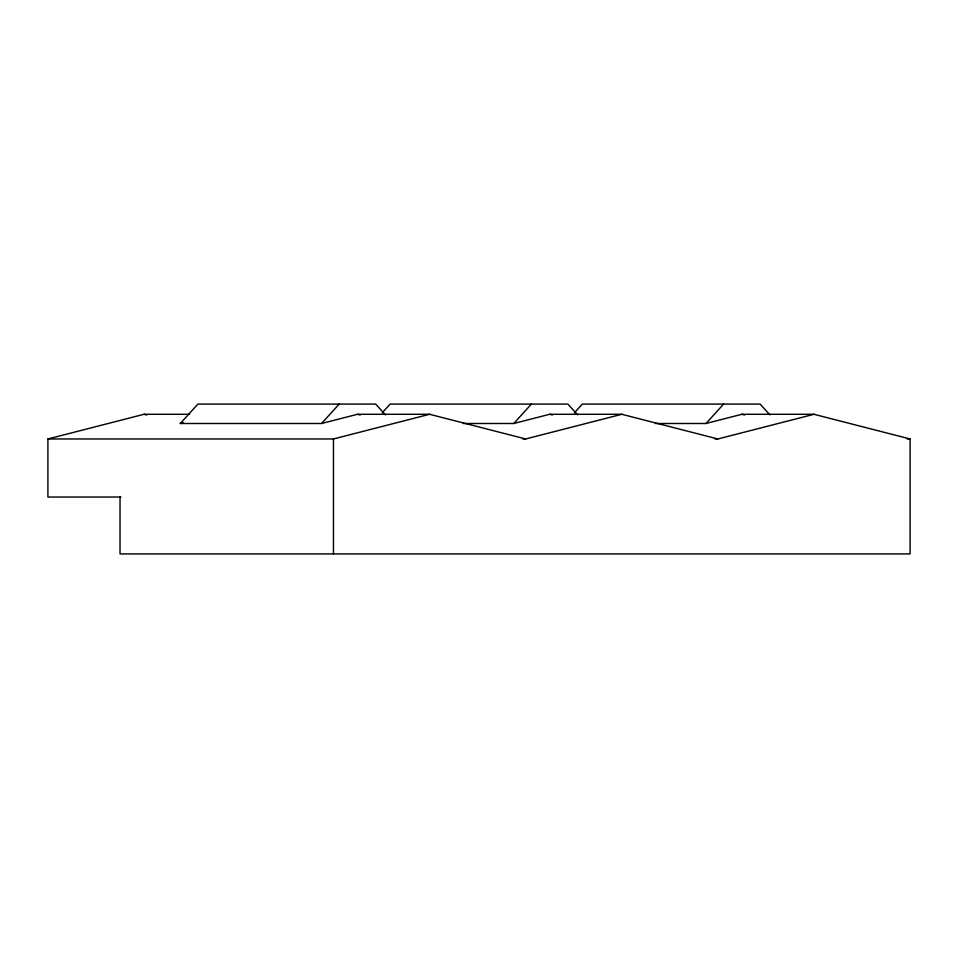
<?xml version="1.0" encoding="UTF-8"?>
<svg xmlns="http://www.w3.org/2000/svg" width="958" height="958" viewBox="0 0 958 958"><rect width="100%" height="100%" fill="white"/><g stroke="black" fill="none" stroke-linecap="round" stroke-linejoin="round"><path stroke-width="1.44" d="M120.037 497.046L120.037 553.916L910.1 553.916L910.1 438.968L813.989 414.287L717.889 438.968L621.778 414.287L525.679 438.968L429.567 414.287L357.43 414.287L321.577 423.496L180.296 423.496L197.899 404.084L375.668 404.084L385.451 414.862M321.577 423.496L339.18 404.084M382.29 412.706L390.122 404.084L567.878 404.084L577.662 414.862M463.229 423.496L513.787 423.496L531.391 404.084M574.501 412.706L582.332 404.084L760.101 404.084L769.873 414.862M655.44 423.496L705.998 423.496L723.601 404.084M120.948 497.046L47.9 497.046L47.9 438.968L144.011 414.287L189.648 414.287M180.296 423.496L183.17 422.753M47.9 438.968L333.456 438.968L429.567 414.287M513.787 423.496L549.641 414.287L621.778 414.287M705.998 423.496L741.851 414.287L813.989 414.287M522.685 438.968L525.679 438.968M714.896 438.968L717.889 438.968M907.106 438.968L910.1 438.968M741.851 414.287L744.725 415.018M549.641 414.287L552.503 415.018M357.43 414.287L360.292 415.018M144.011 414.287L146.873 415.018M333.456 438.968L333.456 553.916"/></g></svg>
